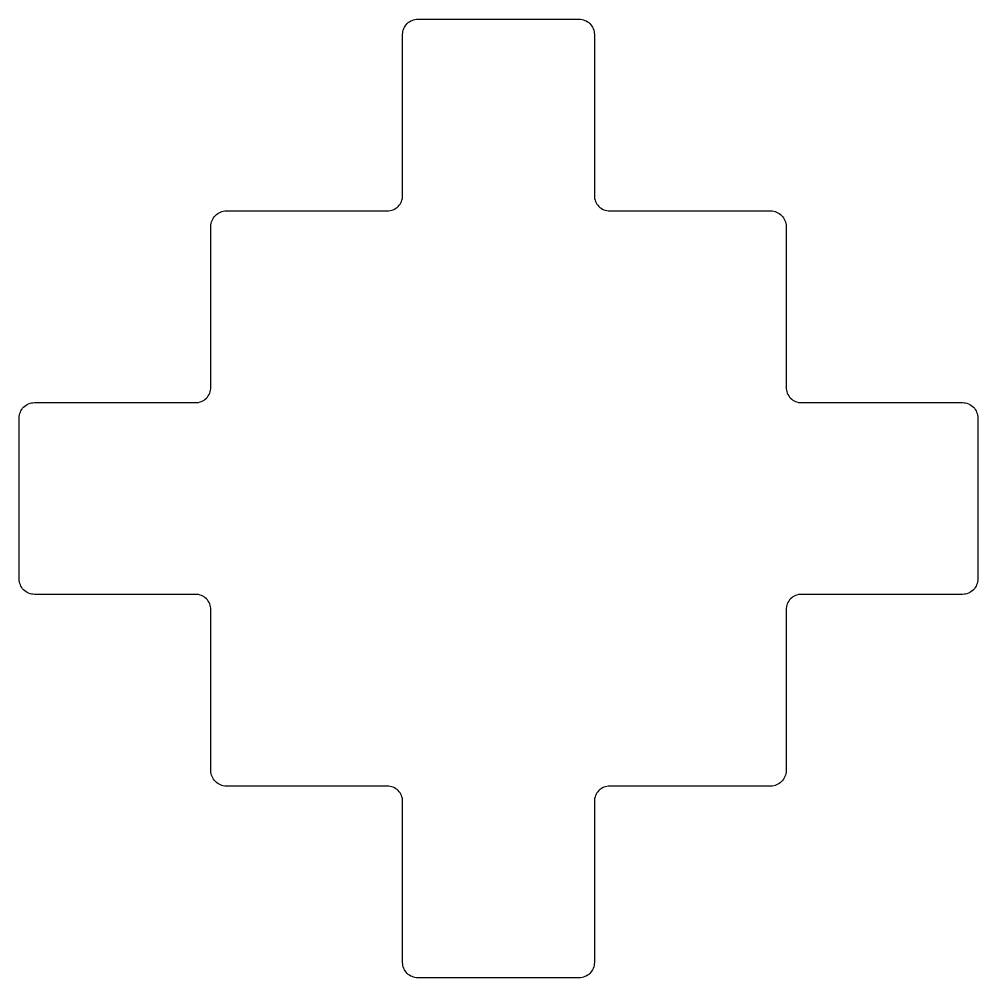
# Model space of a CAD drawing. Header units: millimetres. Extents: x -200 to 50, y -200 to 50.
import ezdxf

# ---------------------------------------------------------------- set-up
doc = ezdxf.new("R2010")
doc.units = ezdxf.units.MM
doc.layers.get('0').update_dxf_attribs({"linetype": 'CONTINUOUS'})

msp = doc.modelspace()

# ---------------------------------------------------------------- linework, layer by layer
msp.add_lwpolyline([(-54, -200), (-96, -200, -0.414214), (-100, -196), (-100, -154, 0.414214), (-104, -150), (-146, -150, -0.414214), (-150, -146), (-150, -104, 0.414214), (-154, -100), (-196, -100, -0.414214), (-200, -96), (-200, -54, -0.414214), (-196, -50), (-154, -50, 0.414214), (-150, -46), (-150, -4, -0.414214), (-146, 0), (-104, 0, 0.414214), (-100, 4), (-100, 46, -0.414214), (-96, 50), (-54, 50, -0.414214), (-50, 46), (-50, 4, 0.414214), (-46, 0), (-4, 0, -0.414214), (0, -4), (0, -46, 0.414214), (4, -50), (46, -50, -0.414214), (50, -54), (50, -96, -0.414214), (46, -100), (4, -100, 0.414214), (0, -104), (0, -146, -0.414214), (-4, -150), (-46, -150, 0.414214), (-50, -154), (-50, -196, -0.414214)], format="xyb", close=True)

doc.saveas('drawing.dxf')
